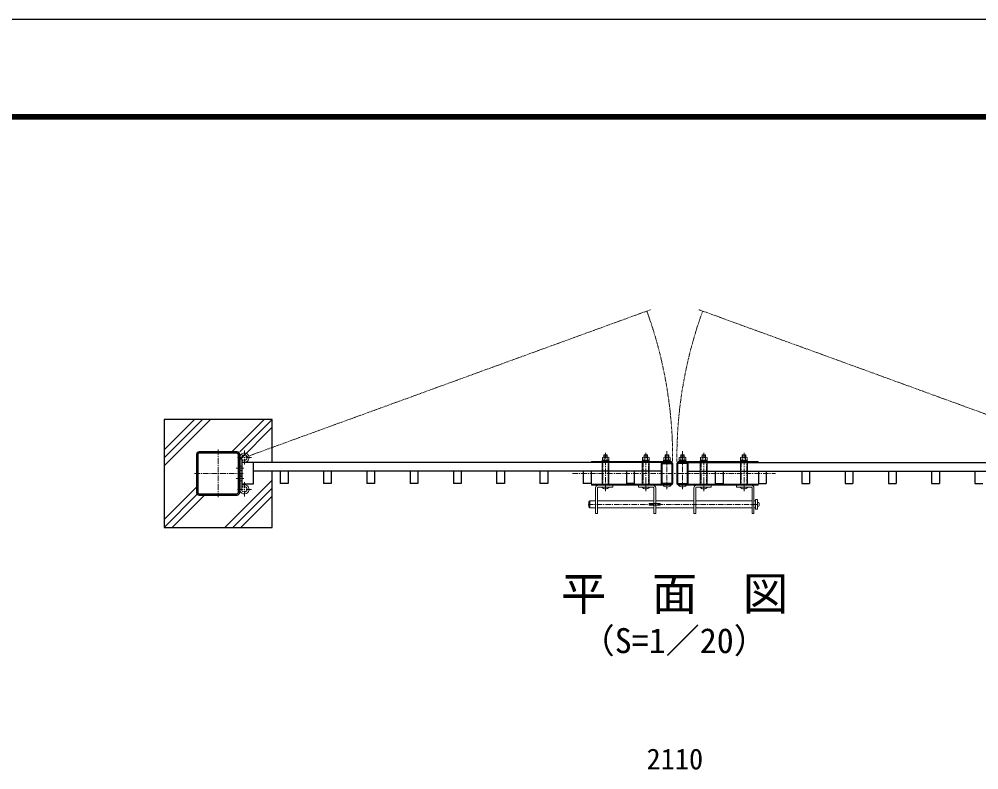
# Model space of a CAD drawing. Units: millimetres, scale not verified. Extents: x -4200 to 4200, y -2970 to 2970.
# Drawn here: x -430 to 1788, y 1236 to 2970 of the extents above; entities that cross this region are included whole.
import ezdxf
from ezdxf.enums import TextEntityAlignment as Align

# ---------------------------------------------------------------- set-up
doc = ezdxf.new("R2010")
doc.units = ezdxf.units.MM
doc.header["$LTSCALE"] = 10
for name, pattern in [('USER1', [2, 1.25, -0.25, 0.25, -0.25]), ('USER2', [0.375, 0.25, -0.125]), ('USER3', [1.25, 0.625, -0.125, 0.125, -0.125, 0.125, -0.125])]:
    doc.linetypes.add(name, pattern=pattern)
for name, color, linetype, lineweight in [('0-0_D-TTL-TXT', 7, 'Continuous', 25), ('0-1_D-TTL', 7, 'Continuous', 25), ('0-2_D-STR-DIM', 7, 'Continuous', 13), ('0-5_D-STR1', 1, 'Continuous', 25), ('0-7_D-STR4', 7, 'Continuous', 25), ('0-8_D-STR3', 3, 'Continuous', 13), ('0-9_D-BMK', 2, 'USER1', 13), ('0-A_D-DCR-HCH', 7, 'Continuous', 13)]:
    doc.layers.add(name, color=color, linetype=linetype, lineweight=lineweight)
doc.styles.add('ＭＳ ゴシック', font='')
doc.styles.get('ＭＳ ゴシック').set_extended_font_data('MS Gothic')

msp = doc.modelspace()

# ---------------------------------------------------------------- linework, layer by layer
at = {"layer": '0-1_D-TTL', "color": 2}
msp.add_lwpolyline([(-4200, 2970), (4200, 2970), (4200, -2970), (-4200, -2970)], close=True, dxfattribs=at)
at = {"layer": '0-1_D-TTL'}
for points in [[(-3930, 2750), (3930, 2750), (3930, -2750), (-3930, -2750)], [(-3927.5, 2747.5), (3927.5, 2747.5), (3927.5, -2747.5), (-3927.5, -2747.5)], [(-3925, 2745), (3925, 2745), (3925, -2745), (-3925, -2745)], [(-3922.5, 2742.5), (3922.5, 2742.5), (3922.5, -2742.5), (-3922.5, -2742.5)], [(-3920, 2740), (3920, 2740), (3920, -2740), (-3920, -2740)]]:
    msp.add_lwpolyline(points, close=True, dxfattribs=at)
at = {"layer": '0-5_D-STR1'}
for p, q in [((-19.99, 1964.36), (-19.99, 1877.16)), ((-16.79, 1964.36), (-16.79, 1877.16)), ((73.61, 1970.76), (-13.59, 1970.76)), ((73.61, 1967.56), (-13.59, 1967.56)), ((76.81, 1877.16), (76.81, 1964.36)), ((80.01, 1964.36), (80.01, 1884.06)), ((80.01, 1877.16), (80.01, 1964.36)), ((1054.01, 1945.76), (85.01, 1945.76)), ((85.01, 1945.76), (85.01, 1895.76)), ((111.01, 1945.76), (111.01, 1895.76)), ((1054.01, 1897.36), (1054.01, 1944.16)), ((1054.01, 1897.36), (1054.01, 1944.16)), ((1055.61, 1945.76), (1078.41, 1945.76)), ((1055.61, 1945.76), (1078.41, 1945.76)), ((1080.01, 1944.16), (1080.01, 1897.36)), ((1080.01, 1944.16), (1080.01, 1897.36)), ((1090.01, 1944.16), (1090.01, 1897.36)), ((1090.01, 1944.16), (1090.01, 1897.36)), ((1114.41, 1945.76), (1091.61, 1945.76)), ((1114.41, 1945.76), (1091.61, 1945.76)), ((1116.01, 1945.76), (2085.01, 1945.76)), ((1116.01, 1897.36), (1116.01, 1944.16)), ((1116.01, 1897.36), (1116.01, 1944.16)), ((1054.01, 1925.76), (111.01, 1925.76)), ((173.51, 1925.76), (173.51, 1897.76)), ((191.51, 1925.76), (191.51, 1897.76)), ((273.51, 1925.76), (273.51, 1897.76)), ((291.51, 1925.76), (291.51, 1897.76)), ((373.51, 1925.76), (373.51, 1897.76)), ((391.51, 1925.76), (391.51, 1897.76)), ((473.51, 1925.76), (473.51, 1897.76)), ((491.51, 1925.76), (491.51, 1897.76)), ((573.51, 1925.76), (573.51, 1897.76)), ((591.51, 1925.76), (591.51, 1897.76)), ((673.51, 1925.76), (673.51, 1897.76)), ((691.51, 1925.76), (691.51, 1897.76)), ((773.51, 1925.76), (773.51, 1897.76)), ((791.51, 1925.76), (791.51, 1897.76)), ((873.51, 1925.76), (873.51, 1897.76)), ((891.51, 1925.76), (891.51, 1897.76)), ((973.51, 1925.76), (973.51, 1897.76)), ((991.51, 1925.76), (991.51, 1897.76)), ((1116.01, 1925.76), (2059.01, 1925.76)), ((1178.51, 1925.76), (1178.51, 1897.76)), ((1196.51, 1925.76), (1196.51, 1897.76)), ((1278.51, 1925.76), (1278.51, 1897.76)), ((1296.51, 1925.76), (1296.51, 1897.76)), ((1378.51, 1925.76), (1378.51, 1897.76)), ((1396.51, 1925.76), (1396.51, 1897.76)), ((1478.51, 1925.76), (1478.51, 1897.76)), ((1496.51, 1925.76), (1496.51, 1897.76)), ((1578.51, 1925.76), (1578.51, 1897.76)), ((1596.51, 1925.76), (1596.51, 1897.76)), ((1678.51, 1925.76), (1678.51, 1897.76)), ((1696.51, 1925.76), (1696.51, 1897.76)), ((1778.51, 1925.76), (1778.51, 1897.76)), ((111.01, 1895.76), (85.01, 1895.76)), ((191.51, 1897.76), (173.51, 1897.76)), ((291.51, 1897.76), (273.51, 1897.76)), ((391.51, 1897.76), (373.51, 1897.76)), ((491.51, 1897.76), (473.51, 1897.76)), ((591.51, 1897.76), (573.51, 1897.76)), ((691.51, 1897.76), (673.51, 1897.76)), ((791.51, 1897.76), (773.51, 1897.76)), ((891.51, 1897.76), (873.51, 1897.76)), ((991.51, 1897.76), (973.51, 1897.76)), ((1078.41, 1895.76), (1055.61, 1895.76)), ((1078.41, 1895.76), (1055.61, 1895.76)), ((1091.61, 1895.76), (1114.41, 1895.76)), ((1091.61, 1895.76), (1114.41, 1895.76)), ((1178.51, 1897.76), (1196.51, 1897.76)), ((1278.51, 1897.76), (1296.51, 1897.76)), ((1378.51, 1897.76), (1396.51, 1897.76)), ((1478.51, 1897.76), (1496.51, 1897.76)), ((1578.51, 1897.76), (1596.51, 1897.76)), ((1678.51, 1897.76), (1696.51, 1897.76)), ((1778.51, 1897.76), (1796.51, 1897.76)), ((-13.59, 1873.96), (73.61, 1873.96)), ((-13.59, 1870.76), (73.61, 1870.76))]:
    msp.add_line(p, q, dxfattribs=at)
for points in [[(1078.41, 1897.36), (1055.61, 1897.36), (1055.61, 1944.16), (1078.41, 1944.16)], [(1078.41, 1897.36), (1055.61, 1897.36), (1055.61, 1944.16), (1078.41, 1944.16)], [(1091.61, 1897.36), (1114.41, 1897.36), (1114.41, 1944.16), (1091.61, 1944.16)], [(1091.61, 1897.36), (1114.41, 1897.36), (1114.41, 1944.16), (1091.61, 1944.16)]]:
    msp.add_lwpolyline(points, close=True, dxfattribs=at)
for centre, radius, start, end in [((-13.59, 1964.36), 6.4, 90, 180), ((-13.59, 1964.36), 3.2, 90, 180), ((73.61, 1964.36), 6.4, 0, 90), ((73.61, 1964.36), 3.2, 0, 90), ((1055.61, 1944.16), 1.6, 90, 180), ((1055.61, 1944.16), 1.6, 90, 180), ((1078.41, 1944.16), 1.6, 0, 90), ((1078.41, 1944.16), 1.6, 0, 90), ((1091.61, 1944.16), 1.6, 90, 180), ((1091.61, 1944.16), 1.6, 90, 180), ((1114.41, 1944.16), 1.6, 0, 90), ((1114.41, 1944.16), 1.6, 0, 90), ((1055.61, 1897.36), 1.6, 180, 270), ((1055.61, 1897.36), 1.6, 180, 270), ((1078.41, 1897.36), 1.6, 270, 0), ((1078.41, 1897.36), 1.6, 270, 0), ((1091.61, 1897.36), 1.6, 180, 270), ((1091.61, 1897.36), 1.6, 180, 270), ((1114.41, 1897.36), 1.6, 270, 0), ((1114.41, 1897.36), 1.6, 270, 0), ((-13.59, 1877.16), 6.4, 180, 270), ((-13.59, 1877.16), 3.2, 180, 270), ((73.61, 1877.16), 6.4, 270, 0), ((73.61, 1877.16), 3.2, 270, 0)]:
    msp.add_arc(centre, radius, start, end, dxfattribs=at)
at = {"layer": '0-7_D-STR4'}
for p, q in [((155.01, 1945.76), (155.01, 2045.76)), ((155.01, 1795.76), (155.01, 1925.76)), ((-94.99, 1795.76), (155.01, 1795.76))]:
    msp.add_line(p, q, dxfattribs=at)
msp.add_lwpolyline([(155.01, 2045.76), (-94.99, 2045.76), (-94.99, 1795.76)], dxfattribs=at)
at = {"layer": '0-8_D-STR3'}
for p, q in [((84.51, 1957.46), (84.51, 1884.06)), ((84.51, 1948.74), (87.12, 1952.41)), ((932.97, 1951.66), (917.57, 1951.66)), ((917.57, 1951.66), (917.57, 1949.66)), ((917.77, 1951.66), (917.77, 1957.46)), ((932.77, 1951.66), (917.77, 1951.66)), ((931.04, 1958.16), (919.5, 1958.16)), ((921.69, 1963.96), (921.02, 1963.28)), ((921.02, 1958.16), (921.02, 1963.28)), ((921.52, 1951.66), (921.52, 1957.46)), ((921.69, 1958.16), (921.69, 1963.96)), ((921.69, 1963.96), (928.34, 1963.96)), ((924.77, 1951.66), (924.77, 1949.66)), ((925.77, 1951.66), (925.77, 1949.66)), ((928.34, 1958.16), (928.34, 1963.96)), ((929.02, 1958.16), (929.02, 1963.28)), ((929.02, 1951.66), (929.02, 1957.46)), ((932.77, 1951.66), (932.77, 1957.46)), ((932.97, 1949.66), (932.97, 1951.66)), ((1025.71, 1951.66), (1010.31, 1951.66)), ((1010.31, 1951.66), (1010.31, 1949.66)), ((1010.51, 1951.66), (1010.51, 1957.46)), ((1025.51, 1951.66), (1010.51, 1951.66)), ((1023.79, 1958.16), (1012.25, 1958.16)), ((1014.69, 1963.96), (1014.01, 1963.28)), ((1014.01, 1958.16), (1014.01, 1963.28)), ((1014.26, 1951.66), (1014.26, 1957.46)), ((1014.69, 1958.16), (1014.69, 1963.96)), ((1014.69, 1963.96), (1021.34, 1963.96)), ((1017.51, 1951.66), (1017.51, 1949.66)), ((1018.51, 1951.66), (1018.51, 1949.66)), ((1021.34, 1958.16), (1021.34, 1963.96)), ((1021.76, 1951.66), (1021.76, 1957.46)), ((1022.01, 1958.16), (1022.01, 1963.28)), ((1025.51, 1951.66), (1025.51, 1957.46)), ((1025.71, 1949.66), (1025.71, 1951.66)), ((1074.71, 1951.66), (1059.31, 1951.66)), ((1059.31, 1951.66), (1059.31, 1949.66)), ((1059.51, 1951.66), (1059.51, 1957.46)), ((1074.51, 1951.66), (1059.51, 1951.66)), ((1072.79, 1958.16), (1061.25, 1958.16)), ((1063.69, 1963.46), (1063.01, 1962.78)), ((1063.01, 1958.16), (1063.01, 1962.78)), ((1063.26, 1951.66), (1063.26, 1957.46)), ((1063.69, 1958.16), (1063.69, 1963.46)), ((1063.69, 1963.46), (1070.34, 1963.46)), ((1066.51, 1951.66), (1066.51, 1949.66)), ((1067.51, 1951.66), (1067.51, 1949.66)), ((1070.34, 1958.16), (1070.34, 1963.46)), ((1070.76, 1951.66), (1070.76, 1957.46)), ((1071.01, 1958.16), (1071.01, 1962.78)), ((1074.51, 1951.66), (1074.51, 1957.46)), ((1074.71, 1949.66), (1074.71, 1951.66)), ((1095.31, 1951.66), (1110.71, 1951.66)), ((1095.31, 1949.66), (1095.31, 1951.66)), ((1095.51, 1951.66), (1095.51, 1957.46)), ((1095.51, 1951.66), (1110.51, 1951.66)), ((1097.24, 1958.16), (1108.78, 1958.16)), ((1099.01, 1958.16), (1099.01, 1962.78)), ((1099.26, 1951.66), (1099.26, 1957.46)), ((1099.69, 1958.16), (1099.69, 1963.46)), ((1106.34, 1963.46), (1099.69, 1963.46)), ((1102.51, 1951.66), (1102.51, 1949.66)), ((1103.51, 1951.66), (1103.51, 1949.66)), ((1106.34, 1958.16), (1106.34, 1963.46)), ((1106.34, 1963.46), (1107.01, 1962.78)), ((1106.76, 1951.66), (1106.76, 1957.46)), ((1107.01, 1958.16), (1107.01, 1962.78)), ((1110.51, 1951.66), (1110.51, 1957.46)), ((1110.71, 1951.66), (1110.71, 1949.66)), ((1144.31, 1951.66), (1159.71, 1951.66)), ((1144.31, 1949.66), (1144.31, 1951.66)), ((1144.51, 1951.66), (1144.51, 1957.46)), ((1144.51, 1951.66), (1159.51, 1951.66)), ((1146.24, 1958.16), (1157.78, 1958.16)), ((1148.01, 1958.16), (1148.01, 1963.28)), ((1148.26, 1951.66), (1148.26, 1957.46)), ((1148.69, 1958.16), (1148.69, 1963.96)), ((1155.34, 1963.96), (1148.69, 1963.96)), ((1151.51, 1951.66), (1151.51, 1949.66)), ((1152.51, 1951.66), (1152.51, 1949.66)), ((1155.34, 1958.16), (1155.34, 1963.96)), ((1155.34, 1963.96), (1156.01, 1963.28)), ((1155.76, 1951.66), (1155.76, 1957.46)), ((1156.01, 1958.16), (1156.01, 1963.28)), ((1159.51, 1951.66), (1159.51, 1957.46)), ((1159.71, 1951.66), (1159.71, 1949.66)), ((1237.06, 1951.66), (1252.46, 1951.66)), ((1237.06, 1949.66), (1237.06, 1951.66)), ((1237.26, 1951.66), (1237.26, 1957.46)), ((1237.26, 1951.66), (1252.26, 1951.66)), ((1238.98, 1958.16), (1250.53, 1958.16)), ((1241.01, 1958.16), (1241.01, 1963.28)), ((1241.01, 1951.66), (1241.01, 1957.46)), ((1241.69, 1958.16), (1241.69, 1963.96)), ((1248.33, 1963.96), (1241.69, 1963.96)), ((1244.26, 1951.66), (1244.26, 1949.66)), ((1245.26, 1951.66), (1245.26, 1949.66)), ((1248.33, 1958.16), (1248.33, 1963.96)), ((1248.33, 1963.96), (1249.01, 1963.28)), ((1248.51, 1951.66), (1248.51, 1957.46)), ((1249.01, 1958.16), (1249.01, 1963.28)), ((1252.26, 1951.66), (1252.26, 1957.46)), ((1252.46, 1951.66), (1252.46, 1949.66)), ((80.01, 1937.76), (84.51, 1937.76)), ((892.51, 1948.06), (892.51, 1945.76)), ((1077.51, 1948.06), (892.51, 1948.06)), ((1077.51, 1945.76), (892.51, 1945.76)), ((933.27, 1948.06), (917.27, 1948.06)), ((917.57, 1949.66), (932.97, 1949.66)), ((934.77, 1948.06), (925.27, 1948.06)), ((933.27, 1949.66), (933.27, 1948.06)), ((1026.01, 1948.06), (1010.01, 1948.06)), ((1010.31, 1949.66), (1025.71, 1949.66)), ((1026.01, 1949.66), (1026.01, 1948.06)), ((1075.01, 1948.06), (1059.01, 1948.06)), ((1059.31, 1949.66), (1074.71, 1949.66)), ((1075.01, 1949.66), (1075.01, 1948.06)), ((1077.51, 1948.06), (1077.51, 1945.76)), ((1092.51, 1948.06), (1092.51, 1945.76)), ((1092.51, 1948.06), (1277.51, 1948.06)), ((1092.51, 1945.76), (1277.51, 1945.76)), ((1095.01, 1949.66), (1095.01, 1948.06)), ((1095.01, 1948.06), (1111.01, 1948.06)), ((1110.71, 1949.66), (1095.31, 1949.66)), ((1144.01, 1949.66), (1144.01, 1948.06)), ((1144.01, 1948.06), (1160.01, 1948.06)), ((1159.71, 1949.66), (1144.31, 1949.66)), ((1236.76, 1949.66), (1236.76, 1948.06)), ((1252.46, 1949.66), (1237.06, 1949.66)), ((1237.06, 1945.76), (1237.06, 1895.76)), ((1277.51, 1948.06), (1277.51, 1945.76)), ((80.01, 1927.76), (84.51, 1927.76)), ((80.01, 1917.01), (84.51, 1917.01)), ((80.01, 1913.76), (84.51, 1913.76)), ((80.01, 1903.76), (84.51, 1903.76)), ((84.51, 1892.78), (87.12, 1889.11)), ((892.51, 1893.46), (892.51, 1895.76)), ((1077.51, 1895.76), (892.51, 1895.76)), ((1077.51, 1893.46), (892.51, 1893.46)), ((906.52, 1887.46), (906.52, 1828.46)), ((908.02, 1893.46), (942.02, 1893.46)), ((908.02, 1888.96), (942.02, 1888.96)), ((934.02, 1888.96), (916.02, 1888.96)), ((933.02, 1888.96), (917.02, 1888.96)), ((934.77, 1893.46), (925.27, 1893.46)), ((942.02, 1888.96), (942.02, 1893.46)), ((1035.01, 1893.46), (1001.01, 1893.46)), ((1001.01, 1888.96), (1001.01, 1893.46)), ((1035.01, 1888.96), (1001.01, 1888.96)), ((1027.01, 1888.96), (1009.01, 1888.96)), ((1026.01, 1888.96), (1010.01, 1888.96)), ((1036.51, 1887.46), (1036.51, 1828.46)), ((1076.01, 1893.46), (1058.01, 1893.46)), ((1077.51, 1893.46), (1077.51, 1895.76)), ((1092.51, 1893.46), (1092.51, 1895.76)), ((1092.51, 1895.76), (1277.51, 1895.76)), ((1092.51, 1893.46), (1277.51, 1893.46)), ((1094.01, 1893.46), (1112.01, 1893.46)), ((1133.51, 1887.46), (1133.51, 1828.46)), ((1135.01, 1893.46), (1169.01, 1893.46)), ((1135.01, 1888.96), (1169.01, 1888.96)), ((1143.01, 1888.96), (1161.01, 1888.96)), ((1144.01, 1888.96), (1160.01, 1888.96)), ((1169.01, 1888.96), (1169.01, 1893.46)), ((1262.01, 1893.46), (1228.01, 1893.46)), ((1228.01, 1888.96), (1228.01, 1893.46)), ((1262.01, 1888.96), (1228.01, 1888.96)), ((1236.01, 1888.96), (1254.01, 1888.96)), ((1237.01, 1888.96), (1253.01, 1888.96)), ((1263.51, 1887.46), (1263.51, 1828.46)), ((1277.51, 1893.46), (1277.51, 1895.76)), ((888.77, 1857.46), (902.02, 1857.46)), ((888.77, 1857.46), (888.77, 1841.46)), ((906.52, 1857.46), (1036.51, 1857.46)), ((1036.51, 1841.46), (906.52, 1841.46)), ((1041.01, 1857.46), (1129.01, 1857.46)), ((1129.01, 1841.46), (1041.01, 1841.46)), ((1133.51, 1857.46), (1263.51, 1857.46)), ((1263.51, 1841.46), (1133.51, 1841.46)), ((1268.01, 1857.46), (1271.76, 1857.46)), ((1271.76, 1841.46), (1268.01, 1841.46)), ((1271.76, 1860.46), (1271.76, 1838.46)), ((1271.76, 1857.46), (1271.76, 1841.46)), ((1271.76, 1855.46), (1271.76, 1843.46)), ((1276.26, 1844.21), (1276.26, 1854.71)), ((1277.16, 1854.71), (1276.26, 1854.71)), ((1277.16, 1844.21), (1276.26, 1844.21)), ((1280.16, 1847.21), (1280.16, 1851.71))]:
    msp.add_line(p, q, dxfattribs=at)
at = {"layer": '0-8_D-STR3', "linetype": 'USER2'}
for p, q in [((918.67, 1945.76), (918.67, 1895.76)), ((931.37, 1895.76), (931.37, 1945.76)), ((1011.66, 1945.76), (1011.66, 1895.76)), ((1024.36, 1895.76), (1024.36, 1945.76)), ((1145.66, 1945.76), (1145.66, 1895.76)), ((1158.36, 1895.76), (1158.36, 1945.76)), ((1238.66, 1945.76), (1238.66, 1895.76)), ((1251.36, 1895.76), (1251.36, 1945.76))]:
    msp.add_line(p, q, dxfattribs=at)
at = {"layer": '0-8_D-STR3'}
for points in [[(921.02, 1963.28), (929.02, 1963.28), (928.34, 1963.96)], [(1014.01, 1963.28), (1022.01, 1963.28), (1021.34, 1963.96)], [(1063.01, 1962.78), (1071.01, 1962.78), (1070.34, 1963.46)], [(1107.01, 1962.78), (1099.01, 1962.78), (1099.69, 1963.46)], [(1156.01, 1963.28), (1148.01, 1963.28), (1148.69, 1963.96)], [(1249.01, 1963.28), (1241.01, 1963.28), (1241.69, 1963.96)], [(917.07, 1895.76), (932.97, 1895.76), (932.97, 1945.76)], [(932.97, 1945.76), (917.07, 1945.76), (917.07, 1895.76)], [(933.27, 1949.66), (917.27, 1949.66), (917.27, 1948.06)], [(1026.01, 1949.66), (1010.01, 1949.66), (1010.01, 1948.06)], [(1010.06, 1895.76), (1025.96, 1895.76), (1025.96, 1945.76)], [(1025.96, 1945.76), (1010.06, 1945.76), (1010.06, 1895.76)], [(1075.01, 1949.66), (1059.01, 1949.66), (1059.01, 1948.06)], [(1095.01, 1949.66), (1111.01, 1949.66), (1111.01, 1948.06)], [(1144.01, 1949.66), (1160.01, 1949.66), (1160.01, 1948.06)], [(1144.06, 1895.76), (1159.96, 1895.76), (1159.96, 1945.76)], [(1159.96, 1945.76), (1144.06, 1945.76), (1144.06, 1895.76)], [(1236.76, 1949.66), (1252.76, 1949.66), (1252.76, 1948.06)], [(1237.06, 1895.76), (1252.96, 1895.76), (1252.96, 1945.76)], [(902.02, 1887.46), (902.02, 1828.46), (906.52, 1828.46)], [(1041.01, 1887.46), (1041.01, 1828.46), (1036.51, 1828.46)], [(1129.01, 1887.46), (1129.01, 1828.46), (1133.51, 1828.46)], [(1268.01, 1887.46), (1268.01, 1828.46), (1263.51, 1828.46)], [(902.02, 1841.46), (888.77, 1841.46), (886.77, 1843.46), (886.77, 1855.46), (888.77, 1857.46)], [(1271.76, 1838.46), (1276.26, 1838.46), (1276.26, 1860.46), (1271.76, 1860.46)]]:
    msp.add_lwpolyline(points, dxfattribs=at)
msp.add_lwpolyline([(1026.26, 1847.46), (1051.26, 1847.46), (1051.26, 1851.46), (1026.26, 1851.46)], close=True, dxfattribs=at)
for centre, radius, start, end in [((90.71, 1957.46), 10.7, 234.58889, 180), ((90.71, 1957.46), 6.2, 234.58889, 180), ((919.64, 1955.32), 2.85, 48.86505, 131.13495), ((925.27, 1947.77), 10.39, 68.85295, 111.14705), ((930.89, 1955.32), 2.85, 48.83491, 131.16509), ((1012.39, 1955.32), 2.85, 48.86505, 131.13495), ((1018.01, 1947.77), 10.39, 68.85295, 111.14705), ((1023.64, 1955.32), 2.85, 48.83491, 131.16509), ((1061.39, 1955.32), 2.85, 48.86505, 131.13495), ((1067.01, 1947.77), 10.39, 68.85295, 111.14705), ((1072.64, 1955.32), 2.85, 48.83491, 131.16509), ((1097.39, 1955.32), 2.85, 48.83491, 131.16509), ((1103.01, 1947.77), 10.39, 68.85295, 111.14705), ((1108.64, 1955.32), 2.85, 48.86505, 131.13495), ((1146.39, 1955.32), 2.85, 48.83491, 131.16509), ((1152.01, 1947.77), 10.39, 68.85295, 111.14705), ((1157.64, 1955.32), 2.85, 48.86505, 131.13495), ((1239.14, 1955.32), 2.85, 48.83491, 131.16509), ((1244.76, 1947.77), 10.39, 68.85295, 111.14705), ((1250.39, 1955.32), 2.85, 48.86505, 131.13495), ((90.71, 1884.06), 10.7, 180, 125.41111), ((90.71, 1884.06), 6.2, 180, 125.41111), ((908.02, 1887.46), 6, 90, 180), ((908.02, 1887.46), 1.5, 90, 180), ((925.02, 1897.09), 12.12, 222.07502, 317.92498), ((1018.01, 1897.09), 12.12, 222.07502, 317.92498), ((1035.01, 1887.46), 6, 0, 90), ((1035.01, 1887.46), 1.5, 0, 90), ((1067.01, 1901.59), 12.12, 222.07502, 317.92498), ((1103.01, 1901.59), 12.12, 222.07502, 317.92498), ((1135.01, 1887.46), 6, 90, 180), ((1135.01, 1887.46), 1.5, 90, 180), ((1152.01, 1897.09), 12.12, 222.07502, 317.92498), ((1245.01, 1897.09), 12.12, 222.07502, 317.92498), ((1262.01, 1887.46), 6, 0, 90), ((1262.01, 1887.46), 1.5, 0, 90), ((1277.16, 1851.71), 3, 0, 90), ((1277.16, 1847.21), 3, 270, 0)]:
    msp.add_arc(centre, radius, start, end, dxfattribs=at)
at = {"layer": '0-9_D-BMK', "linetype": 'USER3'}
for p, q in [((90.71, 1957.46), (1030.26, 2299.43)), ((2079.31, 1957.46), (1139.76, 2299.43))]:
    msp.add_line(p, q, dxfattribs=at)
at = {"layer": '0-9_D-BMK'}
for p, q in [((30.01, 1975.76), (30.01, 1865.76)), ((90.71, 1973.72), (90.71, 1941.2)), ((74.45, 1957.46), (106.98, 1957.46)), ((925.02, 1879.96), (925.02, 1968.03)), ((1018.01, 1879.96), (1018.01, 1968.03)), ((1067.01, 1884.46), (1067.01, 1972.53)), ((1103.01, 1884.46), (1103.01, 1972.53)), ((1152.01, 1879.96), (1152.01, 1968.03)), ((1245.01, 1879.96), (1245.01, 1968.03)), ((71.81, 1932.76), (89.51, 1932.76)), ((1067.01, 1951.06), (1067.01, 1942.76)), ((1103.01, 1951.06), (1103.01, 1942.76)), ((-24.99, 1920.76), (89.51, 1920.76)), ((71.81, 1908.76), (89.51, 1908.76)), ((849.01, 1920.76), (1317.99, 1920.76)), ((90.71, 1867.8), (90.71, 1900.32)), ((925.02, 1896.46), (925.02, 1885.96)), ((1018.01, 1890.46), (1018.01, 1898.76)), ((1018.01, 1896.46), (1018.01, 1885.96)), ((1067.01, 1890.46), (1067.01, 1898.76)), ((1103.01, 1890.46), (1103.01, 1898.76)), ((1152.01, 1890.46), (1152.01, 1898.76)), ((1152.01, 1896.46), (1152.01, 1885.96)), ((1245.01, 1896.46), (1245.01, 1885.96)), ((74.45, 1884.06), (106.98, 1884.06)), ((884.77, 1849.46), (1277.26, 1849.46))]:
    msp.add_line(p, q, dxfattribs=at)
at = {"layer": '0-9_D-BMK', "linetype": 'USER3'}
for centre, start, end in [((90.71, 1957.46), 359.45569, 20), ((2079.31, 1957.46), 160, 180.54431)]:
    msp.add_arc(centre, 989.39, start, end, dxfattribs=at)
at = {"layer": '0-A_D-DCR-HCH'}
for p, q in [((-94.99, 1938.74), (12.03, 2045.76)), ((-94.99, 1957.13), (-6.35, 2045.76)), ((-94.99, 1975.51), (-24.74, 2045.76)), ((61.63, 1970.76), (136.63, 2045.76)), ((80.01, 1970.76), (155.01, 2045.76)), ((80.01, 1952.38), (155.01, 2027.38)), ((-94.54, 1814.59), (-19.99, 1889.15)), ((45.68, 1795.76), (155.01, 1905.1)), ((64.06, 1795.76), (155.01, 1886.71)), ((-94.99, 1795.76), (-18.11, 1872.64)), ((-76.6, 1795.76), (-1.6, 1870.76)), ((82.45, 1795.76), (155.01, 1868.33))]:
    msp.add_line(p, q, dxfattribs=at)

# ---------------------------------------------------------------- texts
at = {"layer": '0-0_D-TTL-TXT', "style": 'ＭＳ ゴシック'}
for s, height, p in [('平\u3000面\u3000図', 76.98, (822.13, 1581.68)), ('（S=1／20）', 57.7, (867.61, 1488.48))]:
    msp.add_text(s, height=height, dxfattribs=at).set_placement(p, align=Align.BOTTOM_LEFT)
at = {"layer": '0-2_D-STR-DIM', "style": 'ＭＳ ゴシック'}
msp.add_text('2110', height=48.09, dxfattribs=at).set_placement((1019.76, 1222.85), align=Align.BOTTOM_LEFT)

doc.saveas('drawing.dxf')
